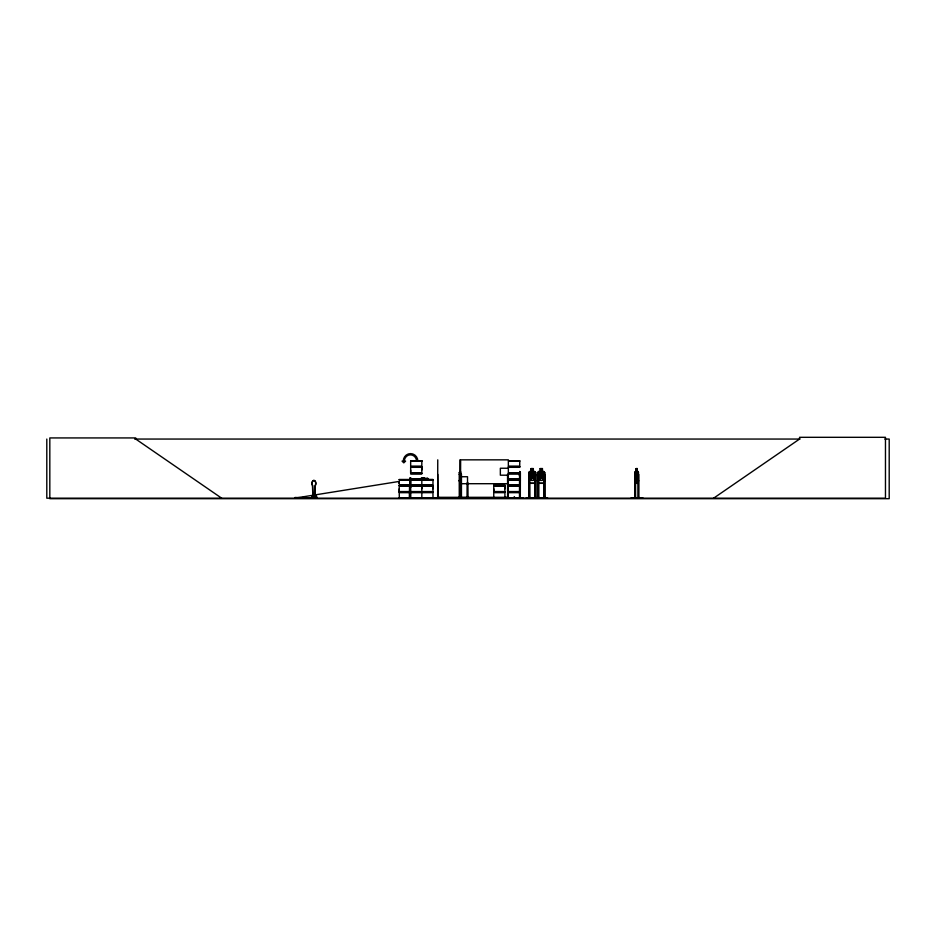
<?xml version="1.0" encoding="UTF-8"?>
<svg xmlns="http://www.w3.org/2000/svg" width="936" height="936" viewBox="0 0 936 936"><rect width="100%" height="100%" fill="white"/><g stroke="black" fill="none" stroke-linecap="round" stroke-linejoin="round"><path stroke-width="1.4" d="M410.389 491.564L399.227 491.564L399.239 488.826M410.658 472.797L410.658 467.321L421.82 467.321L421.808 472.797L410.658 472.797L410.67 470.059M421.808 488.826L421.808 486.076L399.227 486.076L399.227 491.564M421.808 470.059L421.808 467.321M432.97 488.826L432.97 486.076L422.499 486.076M493.752 491.564L493.752 486.076L504.913 486.076L504.902 491.564L493.752 491.564L493.763 488.826M504.902 488.826L504.902 486.076M433.438 497.741L442.377 497.706M455.563 497.741L467.029 497.566M410.916 478.156C408.716 478.343 411.419 477.524 410.916 478.904M409.98 486.112L410.916 486.112M314.765 497.039L315.151 485.55A2.983 1.884 -90 0 0 315.151 481.326A2.983 1.884 -90 0 0 312.484 481.326A2.983 1.884 -90 0 0 312.484 485.55L312.881 497.039L314.905 497.039L315.303 485.55A2.983 1.884 -90 0 0 315.303 481.326A2.983 1.884 -90 0 0 312.636 481.326A2.983 1.884 -90 0 0 312.636 485.55L313.022 497.039M409.98 478.226L409.991 486.977M410.834 485.983L410.904 486.977M314.227 495.741L315.397 495.565M314.636 495.659L315.256 495.741M314.215 495.612L314.168 495.027L315.186 495.565M315.093 495.074L314.905 495.156M404.516 498.116L415.49 498.174M508.482 479.279L519.749 479.478M508.552 497.964L523.552 498.127L510.775 497.741M638.001 483.245L638.516 480.425L638.024 483.339L635.251 483.339L634.9 480.425L635.368 483.339M630.934 498.116L642.798 497.741M519.62 483.245L520.24 480.414M520.381 480.425L519.737 483.339M535.603 498.186L535.673 472.54L534.784 483.245L529.565 483.245M543.863 483.339L544.693 480.425L543.921 483.339L538.528 483.339L537.837 480.425L538.598 483.339M525.95 498.116L547.689 498.116M534.982 498.116L535.17 474.341M635.263 471.51L634.9 472.551L636.176 471.51M459.003 498.116L459.085 497.32M460.021 498.174L459.985 474.341M460.465 497.741L460.641 459.845L508.353 459.845L508.318 498.186M306.517 497.8L295.015 497.484L295.601 497.975M313.63 498.174L313.759 496.244M316.801 498.163L316.59 496.244L314.473 496.244M528.957 498.186L528.863 472.551L529.589 471.51L531.133 471.51M528.863 472.551L529.624 471.604L534.842 471.604M538.621 471.51L537.907 472.598L537.978 498.186L537.837 472.551L538.551 471.51L540.166 471.51M460.161 471.51L459.225 472.551L459.272 498.186M459.33 472.598L460.699 471.604M314.227 495.039L314.11 495.741M713.63 498.186L799.555 439.054L799.555 437.311L885.468 437.311L885.468 498.186L46.8 498.186L46.8 439.054M295.051 497.975L316.064 497.975M297.133 498.174L297.683 498.174M315.865 498.186L316.59 497.8L294.793 498.151L399.145 481.443L399.075 483.643L399.309 481.97M399.356 497.964L432.994 497.964L432.97 492.664L422.499 492.664M134.644 439.054L799.999 439.054M884.812 439.054L889.2 439.054L889.2 498.689L49.819 498.689L49.819 437.931L135.743 437.931L135.743 439.054L221.656 498.186M410.658 460.711L421.832 460.711M508.576 460.711L519.749 460.711M508.576 460.933L519.749 460.91L519.726 466.222L508.587 466.222M410.67 461.261L421.808 461.261M508.599 461.261L519.726 461.261M410.588 466.596L421.89 466.596M508.505 466.596L519.819 466.596M410.588 466.935L421.89 466.935M508.505 466.935L519.819 466.935M508.587 467.321L519.737 467.321M508.295 468.246L500.35 468.246L500.35 475.195L508.295 475.195M637.346 468.573L636.082 468.573L636.129 483.339M531.145 468.667L533.333 468.667M540.177 468.667L542.353 468.667M637.311 468.667L636.129 468.667L635.544 472.586L636.129 480.414L637.217 480.414L637.802 478.062L637.217 471.498L638.106 471.51M636.316 469.158L637.018 469.158L636.316 470.141M533.345 471.51L534.877 471.51L535.673 472.54M542.365 471.51L543.898 471.51L544.693 472.54L544.693 498.186M538.586 471.604L543.863 471.604M635.31 471.604L638.013 471.498L638.516 472.54M520.381 472.551L519.644 471.51L520.381 472.551L520.311 498.186L520.416 497.32L519.48 497.32M544.635 472.54L543.804 471.604M636.129 472.586L637.24 472.692M508.587 472.797L519.737 472.797M410.588 473.183L421.89 473.183M508.505 473.183L519.819 473.183M410.588 473.522L421.89 473.522M508.505 473.522L519.819 473.522M410.658 473.909L421.82 473.909M508.587 473.909L519.737 473.909M437.744 474.341L438.06 498.186M459.178 474.341L460.196 474.341L460.184 498.186M460.641 474.341L461.448 474.341L461.448 498.186M508.353 474.341L507.546 474.341L507.64 498.186M520.346 474.341L519.55 474.341L519.492 498.186M528.828 474.341L529.647 474.341L529.717 498.186M537.849 474.341L538.68 474.341L538.668 498.116M634.959 474.341L635.322 498.186M461.319 476.728L467.52 476.728L467.52 483.69M421.375 478.132L424.3 478.132L424.3 478.94L421.375 478.94M636.129 478.062L637.217 478.062M421.212 478.273L427.623 478.273L428.63 479.302M410.658 479.197L421.832 479.185L409.98 478.998L410.927 478.846M508.599 479.045L519.726 479.045M508.576 479.185L519.749 479.197M399.216 479.478L410.401 479.478M410.658 479.419L432.994 479.478M399.216 479.7L410.401 479.7M410.658 479.677L432.994 479.665L432.97 484.977L422.499 484.977M508.576 479.665L519.749 479.7M399.239 480.016L410.377 480.016M410.67 480.016L421.808 480.016M422.51 480.016L432.97 480.016M508.599 480.016L519.726 480.016M535.614 480.425L534.83 483.339L529.507 483.339L528.805 480.425L529.565 483.339M538.586 483.245L543.863 483.245M635.31 483.245L638.095 483.245M460.641 483.701L508.353 483.701M399.227 484.977L410.389 484.977M410.658 484.977L421.82 484.977L421.82 479.7M493.752 484.977L504.913 484.977M508.587 484.977L519.737 484.977M399.157 485.363L421.89 485.363M422.428 485.363L433.064 485.363M493.681 485.363L504.984 485.363M508.505 485.363L519.819 485.363M399.157 485.702L421.89 485.702M422.428 485.702L433.064 485.702M493.681 485.702L504.984 485.702M508.505 485.702L519.819 485.702M508.587 486.076L519.737 486.076M409.98 486.79L410.927 486.79M410.658 491.564L421.82 491.564L421.82 486.076M422.499 491.564L432.982 491.564L432.982 486.076M508.587 491.564L519.737 491.564M399.157 491.938L421.89 491.938M422.428 491.938L433.064 491.938M493.681 491.938L504.984 491.938M508.505 491.938L519.819 491.938M399.157 492.277L421.89 492.277M422.428 492.277L433.064 492.277M493.681 492.277L504.984 492.277M508.505 492.277L519.819 492.277M410.389 492.664L399.227 492.664L399.356 498.174M410.658 492.664L421.82 492.664L421.82 497.952M508.587 492.664L519.737 492.664M303.159 497.238L305.136 497.238M508.447 497.32L437.662 497.32L437.662 498.186L437.755 459.845M529.729 497.32L528.746 497.32L528.758 498.186M534.889 497.32L535.872 497.32M537.767 497.32L538.762 497.32L538.75 498.186M544.904 497.32L543.921 497.32L543.921 498.186M634.889 497.32L635.638 497.32M638.855 497.32L638.141 498.186M508.423 497.695L523.505 497.741M399.239 497.8L432.97 497.8M493.763 497.8L504.902 497.8M532.993 498.116L540.715 497.695L533.029 498.127M409.383 497.695L409.547 485.995M533.263 471.604L534.397 472.586L534.397 478.062L533.263 480.414L531.145 480.414L530.022 478.062L530.022 472.586L531.145 471.604L531.133 468.573M427.565 478.366L428.536 479.349M410.062 478.039L410.062 486.884M459.33 480.414L459.915 482.297M459.225 480.425L460.138 483.339M638.785 498.186L638.785 474.341L638.177 474.341L638.165 498.186M638.586 497.32L638.586 498.186M638.422 472.528L638.422 498.186M637.252 468.573L637.217 483.339M635.567 481.35L635.602 498.186M635.041 480.414L635.041 472.598L634.912 498.186M635.158 497.32L635.205 498.186M544.822 498.186L544.822 474.341L544.003 474.341L544.12 498.186M544.565 472.586L544.565 480.414M544.518 497.32L544.495 498.186M544.19 474.341L544.331 498.186M542.435 471.51L542.435 468.573L540.095 468.573L540.177 471.604L539.042 472.586L539.042 478.062L540.177 480.414L542.295 480.414L543.43 478.062L543.43 472.586L542.295 471.604L542.365 468.573M538.481 474.341L538.481 498.186M538.153 497.32L538.177 498.186M535.79 498.186L535.79 474.341L534.971 474.341L534.901 498.186M535.497 497.32L535.462 498.186M535.275 497.32L535.298 498.186M533.333 471.604L533.345 468.573L531.075 468.573L531.075 471.51M529.448 474.341L529.53 498.186M529.32 497.32L529.355 498.186M529.027 474.341L529.156 498.186M520.124 474.341L520.124 498.186M519.878 497.32L519.901 498.186M519.772 474.341L519.714 498.186M519.269 472.586L519.269 475.324M514.788 497.566L514.788 498.186M514.718 497.32L514.566 498.186L514.402 497.32M514.285 497.32L514.25 498.186M514.086 497.32L513.969 498.186L513.864 497.32M508.26 497.32L508.26 498.186M507.452 497.32L507.452 498.186M506.575 497.449L506.575 498.186M467.93 482.754L468.023 498.186M467.836 497.32L467.836 498.186M467.216 497.32L467.216 498.186M467.122 482.754L467.029 498.186M461.542 497.32L461.542 498.186M461.038 497.449L461.038 498.186M460.793 472.586L460.793 475.324M460.734 497.32L460.734 498.186M459.88 459.845L459.868 498.186M459.623 497.449L459.623 498.186M439.569 497.449L439.569 498.186M438.118 497.32L438.142 498.186M424.219 478.132L424.219 478.94M410.67 479.033L410.67 485.983M410.588 479.033L410.541 498.186L410.377 485.995M409.746 485.995L409.64 498.186M316.368 496.244L316.368 497.484L312.074 497.484L312.074 496.244M315.444 497.484L315.607 494.875L314.578 494.875L314.473 497.484M314.742 494.875L314.683 497.8M313.981 497.484L313.981 496.244L311.852 496.244L311.852 497.8M417.854 461.132A7.511 7.301 -90 0 0 410.553 453.609A7.511 7.301 -90 0 0 403.264 461.132L402.059 461.132L403.802 462.864L405.569 461.132L404.352 461.132A6.271 6.096 -90 0 1 410.436 454.849A6.271 6.096 -90 0 1 416.532 461.132M534.28 479.314L533.543 479.407L532.303 476.576C531.437 481.233 528.723 479.466 531.823 475.933L530.396 472.575L532.268 475.266L534.199 472.575L532.76 475.944L534.28 479.314M543.301 479.314L542.529 479.326L541.324 476.576C540.458 481.233 537.744 479.466 540.844 475.933L539.428 472.575L541.289 475.266L543.219 472.575L541.78 475.944L543.301 479.314M493.81 498.01L504.925 497.964L504.913 492.664L493.752 492.664L493.752 497.952M421.832 460.91L410.658 460.91L410.67 466.222L421.82 466.222L421.82 460.933M532.888 469.158L531.531 469.158L531.531 470.141L532.888 470.141L532.888 469.158M541.909 469.158L540.552 469.158L540.552 470.141L541.909 470.141L541.909 469.158M533.263 472.586L531.145 472.586L531.145 478.062L533.263 478.062L533.263 472.586M542.295 472.586L540.177 472.586L540.177 478.062L542.295 478.062L542.295 472.586"/></g></svg>
